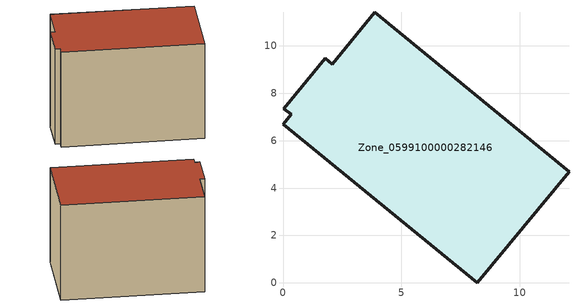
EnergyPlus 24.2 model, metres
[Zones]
Zone_0599100000282146
 floor ground (C_G): 0,6.69 0.34,7.11 0.04,7.35 1.78,9.49 2.09,9.24 3.88,11.43 12.07,4.69 8.21,0 z0
 wall outside (C_F): 8.21,0 12.07,4.69 3.88,11.43 2.09,9.24 1.78,9.49 0.04,7.35 0.34,7.11 0,6.69 8.21,0 z0:7.78
 roof outside (C_R): 0.34,7.11 0,6.69 8.21,0 12.07,4.69 3.88,11.43 2.09,9.24 1.78,9.49 0.04,7.35 z7.78
[BUILDING]
Pand.0599100000282146: North Axis=0; Terrain=City; Loads Convergence Tolerance Value=0.04; Temperature Convergence Tolerance Value=0.4; Solar Distribution=FullExterior; Maximum Number of Warmup Days=25; Minimum Number of Warmup Days=1
[Site:Location]
Rotterdam.The.Hague.AP_ZH_NLD Design_Conditions: Latitude=51.96; Longitude=4.45; Time Zone=1; Elevation=-4.5
[SITE:GROUNDTEMPERATURE:BUILDINGSURFACE]
18, 18, 18, 18, 18, 18, 18, 18, 18, 18, 18, 18
[MATERIAL] Thermal Absorptance=0.9; Solar Absorptance=0.7; Visible Absorptance=0.7
Name | Roughness | Thickness | Conductivity | Density | Specific Heat
G.TC.1946-1964 | MediumSmooth | 0.15 | 1 | 540 | 1210
F.TC.1946-1964 | Rough | 0.3 | 0.857143 | 1920 | 840
R.TC.1946-1964 | MediumRough | 0.2 | 0.235294 | 1500 | 1000
[CONSTRUCTION]
C_G: G.TC.1946-1964
C_F: F.TC.1946-1964
C_R: R.TC.1946-1964
[ZONE]
Zone_0599100000282146: Type=1; Multiplier=1; Ceiling Height=Autocalculate; Volume=Autocalculate; Floor Area=autocalculate; Part of Total Floor Area=Yes
[ZONEINFILTRATION:DESIGNFLOWRATE]
Infil_Zone_0599100000282146: Zone or ZoneList or Space or SpaceList=Zone_0599100000282146; Schedule=AlwaysOn; Design Flow Rate Calculation Method=Flow/Area; Flow Rate per Floor Area=0.003; Constant Term Coefficient=1; Temperature Term Coefficient=0; Velocity Term Coefficient=0; Velocity Squared Term Coefficient=0
[HVACTEMPLATE:ZONE:IDEALLOADSAIRSYSTEM]
Zone_0599100000282146: Maximum Heating Supply Air Temperature=50; Minimum Cooling Supply Air Temperature=13; Maximum Heating Supply Air Humidity Ratio=0.0156; Minimum Cooling Supply Air Humidity Ratio=0.0077; Heating Limit=NoLimit; Cooling Limit=NoLimit; Dehumidification Control Type=ConstantSensibleHeatRatio; Cooling Sensible Heat Ratio=0.7; Dehumidification Setpoint=60; Humidification Control Type=None; Humidification Setpoint=30; Outdoor Air Method=None; Outdoor Air Flow Rate per Person=0.00944; Outdoor Air Flow Rate per Zone Floor Area=0; Outdoor Air Flow Rate per Zone=0; Demand Controlled Ventilation Type=None; Outdoor Air Economizer Type=NoEconomizer; Heat Recovery Type=None; Sensible Heat Recovery Effectiveness=0.7; Latent Heat Recovery Effectiveness=0.65
[ZONECONTROL:THERMOSTAT]
ThermostatControl_Zone_0599100000282146: Zone or ZoneList=Zone_0599100000282146; Control Type Schedule=DualSetpointControlType; Control 1=Thermostat_Zone_0599100000282146; Temperature Difference Between Cutout And Setpoint=0
[THERMOSTATSETPOINT:DUALSETPOINT]
Thermostat_Zone_0599100000282146: Heating Setpoint Temperature Schedule=HeatingSetpoint_Zone_0599100000282146; Cooling Setpoint Temperature Schedule=CoolingSetpoint_Zone_0599100000282146
[SCHEDULE:COMPACT]
HeatingSetpoint_Zone_0599100000282146: Through: 12/31, For: AllDays, Until: 24:00, 21
CoolingSetpoint_Zone_0599100000282146: Through: 12/31, For: AllDays, Until: 24:00, 24
DualSetpointControlType: Through: 12/31, For: AllDays, Until: 24:00, 4
AlwaysOn: Through: 12/31, For: AllDays, Until: 24:00, 1
